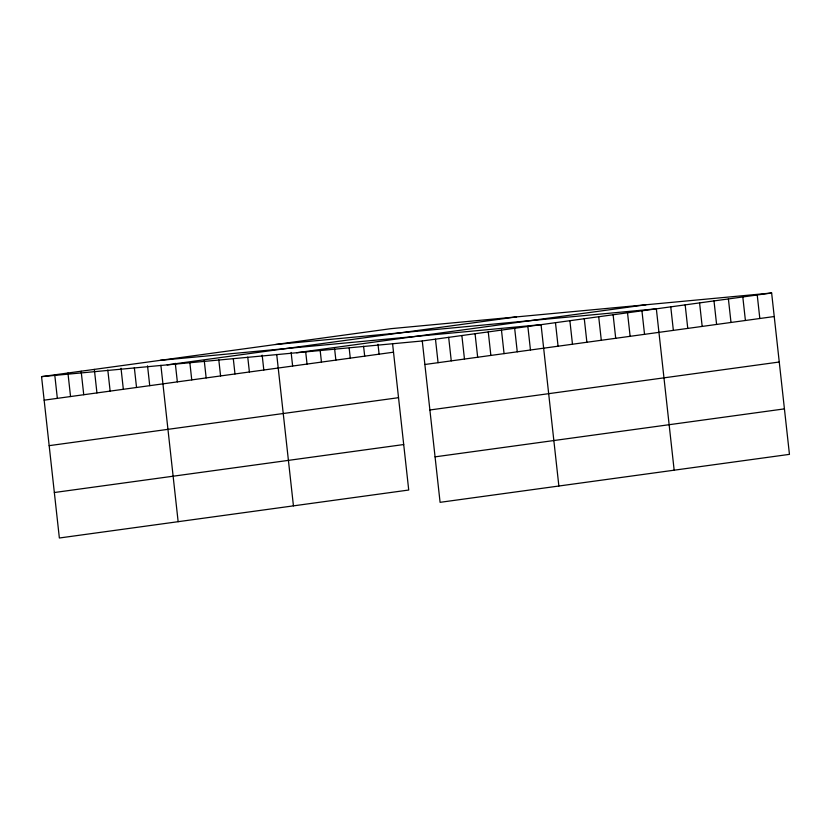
<?xml version="1.0" encoding="UTF-8"?>
<svg xmlns="http://www.w3.org/2000/svg" width="831" height="831" viewBox="0 0 831 831"><rect width="100%" height="100%" fill="white"/><g stroke="black" fill="none" stroke-linecap="round" stroke-linejoin="round"><path stroke-width="1.25" d="M392.554 343.525L408.727 490.03L59.365 538L41.55 376.64L390.913 328.671L771.635 293L789.45 454.36L440.087 502.329L422.273 340.97L771.635 293M167.187 364.871L516.55 316.891M296.636 352.739L645.999 304.769M44.147 400.168L393.51 352.199M424.87 364.497L774.232 316.528M49.174 445.655L398.527 397.685M429.897 409.984L779.249 362.015M54.347 492.523L403.7 444.543M435.07 456.853L784.433 408.873M275.622 344.501L656.345 308.831L674.159 470.19M160.331 360.332L541.054 324.661L558.868 486.021M41.55 376.64L422.273 340.97M757.228 294.974L759.825 318.502M742.81 296.958L745.407 320.486M728.403 298.931L731 322.459M713.995 300.915L716.592 324.443M699.577 302.889L702.174 326.417M685.17 304.873L687.767 328.401M670.762 306.847L673.359 330.374M641.937 310.804L644.534 334.332M627.519 312.788L630.127 336.316M613.112 314.762L615.709 338.29M598.704 316.746L601.301 340.274M584.286 318.72L586.883 342.247M569.879 320.704L572.476 344.231M555.472 322.677L558.068 346.205M527.862 326.469L530.458 349.996M514.659 328.287L517.256 351.814M501.467 330.094L504.064 353.622M488.264 331.912L490.861 355.439M475.062 333.719L477.669 357.247M461.87 335.537L464.467 359.065M448.667 337.344L451.264 360.872M435.475 339.162L438.072 362.69M378.001 344.263L379.102 354.172M363.594 346.247L364.684 356.156M349.186 348.22L350.277 358.13M334.633 348.968L335.859 360.114M320.091 349.706L321.452 362.087M305.673 351.69L307.044 364.071M291.13 352.427L292.626 366.045M276.713 354.401L293.436 505.861M262.17 355.149L263.811 370.003M247.752 357.122L249.393 371.987M233.345 359.106L234.986 373.96M218.802 359.844L220.579 375.944M204.249 360.581L206.161 377.918M189.842 362.565L191.753 379.902M175.289 363.303L177.346 381.876M160.882 365.287L178.146 521.691M147.544 365.858L149.736 385.667M134.342 367.666L136.533 387.485M121.014 368.247L123.341 389.292M107.812 370.055L110.139 391.11M94.339 369.39L96.936 392.918M81.147 371.208L83.744 394.735M67.945 373.015L70.542 396.543M54.753 374.833L57.349 398.361"/></g></svg>
